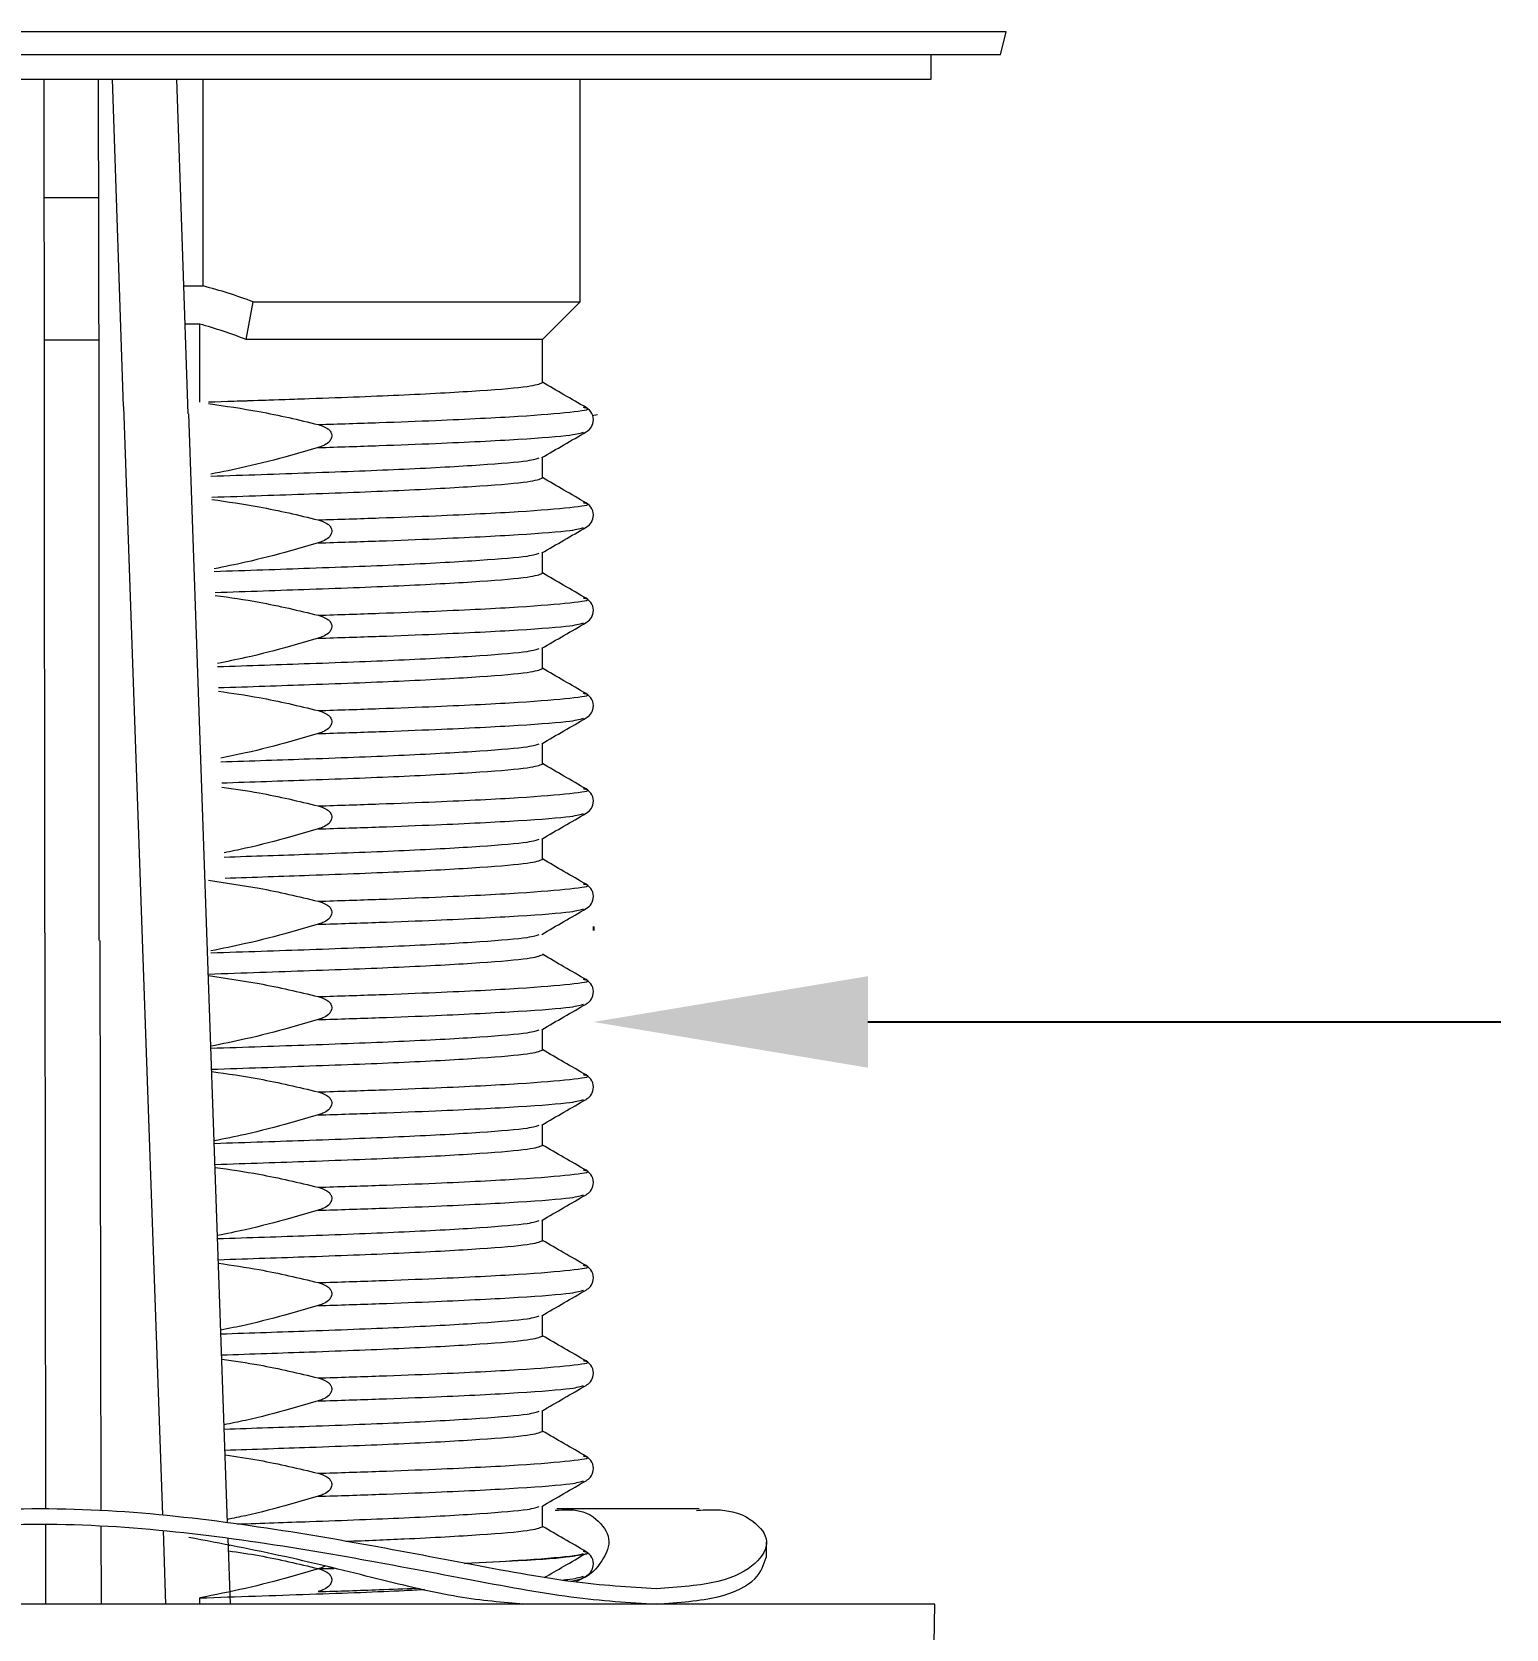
# Model space of a CAD drawing. Header units: inches. Extents: x 4.3 to 18.3, y 1.7 to 16.3.
# Drawn here: x 5.505 to 6.472, y 12.285 to 13.332 of the extents above; entities that cross this region are included whole.
import ezdxf

# ---------------------------------------------------------------- set-up
doc = ezdxf.new("R2010")
doc.units = ezdxf.units.IN
doc.header["$MEASUREMENT"] = 0
doc.header["$PDSIZE"] = -1
doc.layers.add('Dim', color=1, linetype='Continuous')
doc.layers.add('Object', color=4, linetype='Continuous')
doc.styles.get("Standard").update_dxf_attribs({"font": 'romans.shx'})
doc.dimstyles.get("Standard").update_dxf_attribs({"dimtxt": 0.125, "dimasz": 0.18, "dimexe": 0.06, "dimexo": 0.0625, "dimgap": 0.09, "dimtad": 0, "dimtih": 1, "dimtoh": 1, "dimdec": 4, "dimlfac": 2, "dimzin": 4, "dimdsep": 46, "dimlunit": 5, "dimtxsty": 'Standard', "dimcen": 0.09, "dimadec": 0, "dimazin": 1, "dimtfac": 1, "dimtdec": 4, "dimtofl": 0, "dimtmove": 0, "dimatfit": 0, "dimfxl": 0, "dimfrac": 2, "dimtolj": 1, "dimtzin": 0, "dimarcsym": 0})

# ---------------------------------------------------------------- blocks, each defined once
blk = doc.blocks.new('*D17')
at = {"layer": 'Defpoints', "color": 0}
for p in [(5.1945, 12.6831), (5.8734, 12.6831), (5.8734, 12.6831)]:
    blk.add_point(p, dxfattribs=at)
at = {"layer": 'Dim', "color": 0, "lineweight": -2}
for p, q in [((5.1945, 12.7456), (5.1945, 12.7431)), ((5.8734, 12.7456), (5.8734, 12.7431)), ((5.0145, 12.6831), (4.8345, 12.6831)), ((6.0534, 12.6831), (6.4685, 12.6831))]:
    blk.add_line(p, q, dxfattribs=at)
at = {"layer": 'Dim', "color": 0}
for points in [[(5.0145, 12.7131), (5.0145, 12.6531), (5.1945, 12.6831)], [(6.0534, 12.7131), (6.0534, 12.6531), (5.8734, 12.6831)]]:
    blk.add_solid(points, dxfattribs=at)
at = {"layer": 'Dim', "color": 0, "insert": (6.9751, 12.6831), "char_height": 0.125, "attachment_point": 5}
blk.add_mtext('\\A1;1 3/8\\P [35mm]\\PDia.', dxfattribs=at)

msp = doc.modelspace()

# ---------------------------------------------------------------- linework, layer by layer
at = {"layer": 'Object', "color": 4, "linetype": 'Continuous', "lineweight": 15}
for p, q in [((6.14415, 13.332111), (4.923677, 13.332111)), ((6.14041, 13.317111), (6.14415, 13.332111)), ((6.14041, 13.317111), (4.927417, 13.317111)), ((6.094937, 13.301079), (6.094937, 13.317111)), ((4.97289, 13.301079), (5.533913, 13.301079)), ((5.5135, 13.08793), (5.513277, 13.301079)), ((5.533913, 13.301079), (6.094937, 13.301079)), ((5.548621, 13.301079), (5.549011, 13.087209)), ((5.557741, 13.301079), (5.564931, 13.086631)), ((5.607586, 13.081749), (5.600267, 13.301079)), ((5.617389, 13.165576), (5.617389, 13.301079)), ((5.864622, 13.155142), (5.864622, 13.301079)), ((5.54877, 13.223444), (5.513362, 13.223444)), ((5.605023, 13.165576), (5.617389, 13.165576)), ((5.64568, 13.130434), (5.65026, 13.155142)), ((5.65026, 13.155142), (5.864622, 13.155142)), ((5.839913, 13.130434), (5.864622, 13.155142)), ((5.615221, 13.140576), (5.6059, 13.140576)), ((5.615221, 13.089347), (5.615221, 13.140576)), ((5.548949, 13.130143), (5.513465, 13.130143)), ((5.839913, 13.130434), (5.64568, 13.130434)), ((5.839913, 13.102205), (5.839913, 13.130434)), ((5.513567, 12.741616), (5.513511, 13.08793)), ((5.549031, 13.087209), (5.549129, 12.736604)), ((5.565267, 13.086631), (5.577528, 12.737313)), ((5.619889, 12.742008), (5.607965, 13.081749)), ((5.875996, 13.081127), (5.872611, 13.080545)), ((5.839913, 13.039705), (5.839913, 13.053282)), ((5.839913, 12.977205), (5.839913, 12.990782)), ((5.839913, 12.914705), (5.839913, 12.928282)), ((5.839913, 12.852204), (5.839913, 12.865782)), ((5.839913, 12.789705), (5.839913, 12.803282)), ((5.633478, 12.354847), (5.619889, 12.742008)), ((5.514308, 12.363873), (5.513892, 12.741616)), ((5.549705, 12.736604), (5.550422, 12.362838)), ((5.577528, 12.737313), (5.590778, 12.359799)), ((5.839913, 12.664704), (5.839913, 12.678282)), ((5.839913, 12.602205), (5.839913, 12.615782)), ((5.839913, 12.539705), (5.839913, 12.553282)), ((5.839913, 12.477204), (5.839913, 12.490782)), ((5.839913, 12.414705), (5.839913, 12.428282)), ((5.839913, 12.352205), (5.839913, 12.365782)), ((5.942667, 12.363929), (5.849437, 12.363928)), ((5.514376, 12.301461), (5.514319, 12.353873)), ((5.550441, 12.352837), (5.55054, 12.301461)), ((5.59113, 12.349765), (5.592825, 12.301461)), ((5.635351, 12.301461), (5.63383, 12.3448)), ((5.986857, 12.332075), (5.986857, 12.342075)), ((5.692855, 12.324488), (5.7033, 12.32483)), ((5.615221, 12.301461), (5.615221, 12.305518)), ((6.097286, 12.301461), (4.970541, 12.301461)), ((5.822692, 12.301461), (5.827077, 12.30185)), ((6.096593, 12.261741), (6.097286, 12.301461))]:
    msp.add_line(p, q, dxfattribs=at)
for radius, start, end in [(0.330709, 69.401937, 75.379529), (0.306, 68.577016, 74.5907)]:
    msp.add_arc((5.533913, 12.845576), radius, start, end, dxfattribs=at)
for points, knots in [([(5.620853, 13.089539), (5.643545, 13.090296), (5.690865, 13.091874), (5.75248, 13.094239), (5.801838, 13.096997), (5.833947, 13.099754), (5.837948, 13.101397), (5.839913, 13.102205)], [0, 0, 0, 0, 0.18402222, 0.38375602, 0.59153559, 0.79931541, 1, 1, 1, 1]), ([(5.632693, 13.089942), (5.651293, 13.090564), (5.694464, 13.092006), (5.752424, 13.094239), (5.801853, 13.096997), (5.833944, 13.099754), (5.837947, 13.101397), (5.839913, 13.102205)], [0, 0, 0, 0, 0.15633376, 0.3628451, 0.57767523, 0.79250558, 1, 1, 1, 1]), ([(5.868626, 13.085844), (5.86377, 13.08865), (5.854199, 13.094183), (5.844629, 13.099715), (5.839913, 13.102441)], [0, 0, 0, 0, 0.50733284, 1, 1, 1, 1]), ([(5.868626, 13.085844), (5.86377, 13.08865), (5.854199, 13.094182), (5.844629, 13.099715), (5.839913, 13.102441)], [0, 0, 0, 0, 0.50732841, 1, 1, 1, 1]), ([(5.620891, 13.08846), (5.632015, 13.086872), (5.649673, 13.084351), (5.673603, 13.079363), (5.686436, 13.076271), (5.692855, 13.074723)], [0, 0, 0, 0, 0.459744914, 0.729758696, 1, 1, 1, 1]), ([(5.692855, 13.074723), (5.706446, 13.075153), (5.734016, 13.076026), (5.78072, 13.077845), (5.827958, 13.080193), (5.860161, 13.082964), (5.872704, 13.084738), (5.867728, 13.085715), (5.866944, 13.085869)], [0, 0, 0, 0, 0.12581533, 0.25523165, 0.49192567, 0.72861966, 0.95723405, 1, 1, 1, 1]), ([(5.692855, 13.074723), (5.706446, 13.075153), (5.734016, 13.076026), (5.78072, 13.077845), (5.827958, 13.080193), (5.860161, 13.082964), (5.872704, 13.084737), (5.867728, 13.085715), (5.866944, 13.085869)], [0, 0, 0, 0, 0.12581533, 0.25523165, 0.49192564, 0.72861966, 0.95723402, 1, 1, 1, 1]), ([(5.868625, 13.069879), (5.869612, 13.07058), (5.871728, 13.072082), (5.873811, 13.07661), (5.872887, 13.082446), (5.870068, 13.084694), (5.868627, 13.085843)], [0, 0, 0, 0, 0.2111631, 0.45282321, 0.72025236, 1, 1, 1, 1]), ([(5.868625, 13.069879), (5.869612, 13.070579), (5.871728, 13.072081), (5.873811, 13.076609), (5.872887, 13.082446), (5.870068, 13.084694), (5.868627, 13.085843)], [0, 0, 0, 0, 0.21116033, 0.45281999, 0.72025287, 1, 1, 1, 1]), ([(5.692855, 13.074723), (5.694683, 13.074162), (5.69727, 13.073367), (5.70009, 13.071288), (5.701405, 13.069604), (5.701917, 13.067833), (5.701793, 13.066299), (5.701066, 13.064608), (5.699221, 13.062533), (5.6963, 13.060791), (5.693903, 13.059984), (5.692855, 13.059632)], [0, 0, 0, 0, 0.227318462, 0.321805776, 0.417156742, 0.478036568, 0.539082585, 0.598128813, 0.696316555, 0.867201485, 1, 1, 1, 1]), ([(5.692855, 13.059632), (5.70644, 13.060062), (5.733997, 13.060934), (5.780827, 13.062753), (5.827169, 13.065101), (5.860797, 13.067701), (5.86505, 13.069193), (5.866918, 13.069848)], [0, 0, 0, 0, 0.13766604, 0.27927224, 0.53826074, 0.79724925, 1, 1, 1, 1]), ([(5.839486, 13.053035), (5.844341, 13.055841), (5.85405, 13.061455), (5.86376, 13.067067), (5.868616, 13.069874)], [0, 0, 0, 0, 0.49998092, 1, 1, 1, 1]), ([(5.692855, 13.059632), (5.686844, 13.057885), (5.671051, 13.053295), (5.647641, 13.04724), (5.630084, 13.04371), (5.622515, 13.042188)], [0, 0, 0, 0, 0.2590484, 0.68055076, 1, 1, 1, 1]), ([(5.62256, 13.040911), (5.644659, 13.041648), (5.691375, 13.043206), (5.75251, 13.045554), (5.801696, 13.048309), (5.832305, 13.050891), (5.83618, 13.052373), (5.837865, 13.053017)], [0, 0, 0, 0, 0.18784857, 0.39711566, 0.6148125, 0.83250962, 1, 1, 1, 1]), ([(5.623044, 13.027114), (5.644978, 13.027845), (5.691531, 13.029398), (5.752471, 13.031739), (5.80184, 13.034497), (5.833947, 13.037254), (5.837948, 13.038897), (5.839913, 13.039705)], [0, 0, 0, 0, 0.1790361, 0.37999042, 0.58903963, 0.7980891, 1, 1, 1, 1]), ([(5.868626, 13.023343), (5.86377, 13.02615), (5.854199, 13.031682), (5.844629, 13.037216), (5.839913, 13.039942)], [0, 0, 0, 0, 0.50733059, 1, 1, 1, 1]), ([(5.623097, 13.025615), (5.633484, 13.024129), (5.650403, 13.021708), (5.673603, 13.016862), (5.686436, 13.01377), (5.692855, 13.012223)], [0, 0, 0, 0, 0.44277274, 0.72126945, 1, 1, 1, 1]), ([(5.692855, 13.012223), (5.706446, 13.012653), (5.734016, 13.013526), (5.78072, 13.015345), (5.827958, 13.017693), (5.860161, 13.020465), (5.872704, 13.022237), (5.867728, 13.023215), (5.866944, 13.023369)], [0, 0, 0, 0, 0.12581533, 0.25523164, 0.49192566, 0.72861966, 0.95723403, 1, 1, 1, 1]), ([(5.868625, 13.007379), (5.869612, 13.008079), (5.871728, 13.009582), (5.873811, 13.01411), (5.872887, 13.019946), (5.870068, 13.022194), (5.868627, 13.023343)], [0, 0, 0, 0, 0.2111631, 0.45282321, 0.72025236, 1, 1, 1, 1]), ([(5.692855, 13.012223), (5.694683, 13.011662), (5.69727, 13.010866), (5.70009, 13.008788), (5.701405, 13.007104), (5.701917, 13.005333), (5.701793, 13.003799), (5.701066, 13.002108), (5.699221, 13.000033), (5.6963, 12.99829), (5.693903, 12.997484), (5.692855, 12.997131)], [0, 0, 0, 0, 0.2273197, 0.32180753, 0.41715901, 0.47803917, 0.5390738, 0.59812035, 0.69630863, 0.86720076, 1, 1, 1, 1]), ([(5.692855, 12.997131), (5.70644, 12.997561), (5.733997, 12.998434), (5.780827, 13.000253), (5.827169, 13.002601), (5.860797, 13.005201), (5.86505, 13.006693), (5.866918, 13.007348)], [0, 0, 0, 0, 0.13766603, 0.27927223, 0.53826075, 0.79724923, 1, 1, 1, 1]), ([(5.839486, 12.990535), (5.844341, 12.993341), (5.85405, 12.998955), (5.86376, 13.004567), (5.868616, 13.007374)], [0, 0, 0, 0, 0.49997656, 1, 1, 1, 1]), ([(5.692855, 12.997131), (5.686844, 12.995385), (5.671051, 12.990798), (5.648363, 12.984913), (5.631534, 12.981522), (5.624693, 12.980144)], [0, 0, 0, 0, 0.26724845, 0.70209615, 1, 1, 1, 1]), ([(5.624751, 12.978486), (5.646092, 12.979198), (5.692041, 12.980731), (5.7525, 12.983054), (5.801698, 12.98581), (5.832304, 12.988391), (5.83618, 12.989872), (5.837865, 12.990517)], [0, 0, 0, 0, 0.18264742, 0.3932547, 0.61234573, 0.83143699, 1, 1, 1, 1]), ([(5.625235, 12.964688), (5.646411, 12.965395), (5.692196, 12.966923), (5.752461, 12.969239), (5.801843, 12.971997), (5.833946, 12.974754), (5.837948, 12.976397), (5.839913, 12.977205)], [0, 0, 0, 0, 0.17398859, 0.37617841, 0.58651294, 0.79684768, 1, 1, 1, 1]), ([(5.868626, 12.960844), (5.86377, 12.96365), (5.854199, 12.969182), (5.844629, 12.974715), (5.839913, 12.977441)], [0, 0, 0, 0, 0.50732841, 1, 1, 1, 1]), ([(5.625303, 12.96277), (5.634952, 12.961386), (5.651134, 12.959065), (5.673602, 12.95436), (5.686436, 12.951269), (5.692855, 12.949723)], [0, 0, 0, 0, 0.42470138, 0.71222955, 1, 1, 1, 1]), ([(5.692855, 12.949723), (5.706446, 12.950153), (5.734016, 12.951025), (5.78072, 12.952845), (5.827958, 12.955193), (5.860161, 12.957965), (5.872704, 12.959737), (5.867728, 12.960715), (5.866944, 12.960869)], [0, 0, 0, 0, 0.12581531, 0.25523165, 0.49192564, 0.72861966, 0.95723402, 1, 1, 1, 1]), ([(5.868625, 12.944879), (5.869612, 12.94558), (5.871728, 12.947081), (5.873811, 12.951609), (5.872887, 12.957446), (5.870068, 12.959694), (5.868627, 12.960843)], [0, 0, 0, 0, 0.21116033, 0.45281999, 0.72025287, 1, 1, 1, 1]), ([(5.692855, 12.949723), (5.694683, 12.949162), (5.69727, 12.948367), (5.700089, 12.946287), (5.701405, 12.944604), (5.701917, 12.942833), (5.701793, 12.941299), (5.701066, 12.939608), (5.699221, 12.937533), (5.6963, 12.93579), (5.693903, 12.934984), (5.692855, 12.934631)], [0, 0, 0, 0, 0.227318, 0.32181221, 0.41716298, 0.47803136, 0.53907726, 0.59812336, 0.69631091, 0.86720176, 1, 1, 1, 1]), ([(5.692855, 12.934631), (5.70644, 12.935061), (5.733997, 12.935934), (5.780827, 12.937753), (5.827169, 12.940101), (5.860797, 12.942701), (5.86505, 12.944193), (5.866918, 12.944848)], [0, 0, 0, 0, 0.13766603, 0.27927226, 0.53826075, 0.79724926, 1, 1, 1, 1]), ([(5.839486, 12.928035), (5.844341, 12.930841), (5.85405, 12.936455), (5.86376, 12.942067), (5.868616, 12.944874)], [0, 0, 0, 0, 0.49998092, 1, 1, 1, 1]), ([(5.692855, 12.934631), (5.686844, 12.932886), (5.67105, 12.9283), (5.649084, 12.922586), (5.632984, 12.919334), (5.62687, 12.918099)], [0, 0, 0, 0, 0.27598588, 0.725049449, 1, 1, 1, 1]), ([(5.626942, 12.91606), (5.647526, 12.916747), (5.692708, 12.918256), (5.75249, 12.920553), (5.801701, 12.92331), (5.832304, 12.92589), (5.83618, 12.927372), (5.837865, 12.928017)], [0, 0, 0, 0, 0.17737919, 0.38934391, 0.6098471, 0.83035051, 1, 1, 1, 1]), ([(5.627426, 12.902263), (5.647845, 12.902944), (5.692862, 12.904447), (5.752451, 12.906739), (5.801846, 12.909497), (5.833946, 12.912254), (5.837947, 12.913897), (5.839913, 12.914705)], [0, 0, 0, 0, 0.168878551, 0.372319195, 0.583954936, 0.795590919, 1, 1, 1, 1]), ([(5.868626, 12.898344), (5.86377, 12.90115), (5.854199, 12.906683), (5.844629, 12.912215), (5.839913, 12.914941)], [0, 0, 0, 0, 0.50733284, 1, 1, 1, 1]), ([(5.627508, 12.899925), (5.63642, 12.898643), (5.651864, 12.896422), (5.673602, 12.891858), (5.686436, 12.888769), (5.692855, 12.887223)], [0, 0, 0, 0, 0.40541754, 0.70258357, 1, 1, 1, 1]), ([(5.692855, 12.887223), (5.706446, 12.887653), (5.734016, 12.888526), (5.78072, 12.890345), (5.827958, 12.892693), (5.860161, 12.895464), (5.872704, 12.897238), (5.867728, 12.898215), (5.866944, 12.898369)], [0, 0, 0, 0, 0.12581533, 0.25523165, 0.49192567, 0.72861966, 0.95723405, 1, 1, 1, 1]), ([(5.868625, 12.882379), (5.869612, 12.88308), (5.871728, 12.884582), (5.873811, 12.88911), (5.872887, 12.894946), (5.870068, 12.897194), (5.868627, 12.898343)], [0, 0, 0, 0, 0.2111631, 0.45282321, 0.72025236, 1, 1, 1, 1]), ([(5.692855, 12.887223), (5.694683, 12.886662), (5.69727, 12.885867), (5.70009, 12.883788), (5.701405, 12.882104), (5.701917, 12.880333), (5.701793, 12.878799), (5.701066, 12.877108), (5.699221, 12.875033), (5.6963, 12.873291), (5.693903, 12.872484), (5.692855, 12.872132)], [0, 0, 0, 0, 0.22731866, 0.32180605, 0.4171571, 0.47803698, 0.53907133, 0.59812847, 0.69631629, 0.86720137, 1, 1, 1, 1]), ([(5.692855, 12.872132), (5.70644, 12.872562), (5.733997, 12.873434), (5.780827, 12.875253), (5.827169, 12.877601), (5.860797, 12.880201), (5.86505, 12.881693), (5.866918, 12.882348)], [0, 0, 0, 0, 0.13766604, 0.27927224, 0.53826076, 0.79724925, 1, 1, 1, 1]), ([(5.839486, 12.865535), (5.844341, 12.868341), (5.85405, 12.873955), (5.86376, 12.879567), (5.868616, 12.882374)], [0, 0, 0, 0, 0.49998092, 1, 1, 1, 1]), ([(5.692855, 12.872132), (5.686844, 12.870387), (5.67105, 12.865803), (5.649805, 12.860259), (5.634434, 12.857146), (5.629048, 12.856055)], [0, 0, 0, 0, 0.28531358, 0.74955558, 1, 1, 1, 1]), ([(5.629133, 12.853635), (5.64896, 12.854297), (5.693374, 12.85578), (5.752479, 12.858054), (5.801704, 12.860809), (5.832303, 12.863391), (5.83618, 12.864873), (5.837865, 12.865517)], [0, 0, 0, 0, 0.17204256, 0.38538239, 0.60731602, 0.82924994, 1, 1, 1, 1]), ([(5.629617, 12.839837), (5.649279, 12.840494), (5.693528, 12.841971), (5.75244, 12.844239), (5.801849, 12.846997), (5.833945, 12.849754), (5.837947, 12.851397), (5.839913, 12.852204)], [0, 0, 0, 0, 0.16370512, 0.36841213, 0.5813652, 0.79431855, 1, 1, 1, 1]), ([(5.868626, 12.835843), (5.86377, 12.83865), (5.854199, 12.844182), (5.844629, 12.849716), (5.839913, 12.852441)], [0, 0, 0, 0, 0.50733059, 1, 1, 1, 1]), ([(5.629714, 12.83708), (5.637888, 12.835901), (5.652595, 12.833779), (5.673601, 12.829355), (5.686436, 12.826268), (5.692855, 12.824723)], [0, 0, 0, 0, 0.38479598, 0.69226891, 1, 1, 1, 1]), ([(5.692855, 12.824723), (5.706446, 12.825153), (5.734016, 12.826026), (5.78072, 12.827845), (5.827958, 12.830193), (5.860161, 12.832965), (5.872704, 12.834737), (5.867728, 12.835715), (5.866944, 12.835869)], [0, 0, 0, 0, 0.12581533, 0.25523164, 0.49192566, 0.72861966, 0.95723403, 1, 1, 1, 1]), ([(5.868625, 12.819879), (5.869612, 12.820579), (5.871728, 12.822082), (5.873811, 12.82661), (5.872887, 12.832446), (5.870068, 12.834694), (5.868627, 12.835843)], [0, 0, 0, 0, 0.2111631, 0.45282321, 0.72025236, 1, 1, 1, 1]), ([(5.692855, 12.824723), (5.694683, 12.824162), (5.69727, 12.823367), (5.700089, 12.821287), (5.701405, 12.819604), (5.701917, 12.817833), (5.701793, 12.816299), (5.701066, 12.814608), (5.699221, 12.812533), (5.6963, 12.81079), (5.693903, 12.809984), (5.692855, 12.809631)], [0, 0, 0, 0, 0.22731475, 0.32180941, 0.41716063, 0.47804062, 0.53907508, 0.59812147, 0.69630947, 0.86720113, 1, 1, 1, 1]), ([(5.692855, 12.809631), (5.70644, 12.810061), (5.733997, 12.810934), (5.780827, 12.812753), (5.827169, 12.815101), (5.860797, 12.817701), (5.86505, 12.819193), (5.866918, 12.819848)], [0, 0, 0, 0, 0.13766603, 0.27927223, 0.53826075, 0.79724923, 1, 1, 1, 1]), ([(5.839486, 12.803035), (5.844341, 12.805841), (5.85405, 12.811455), (5.86376, 12.817067), (5.868616, 12.819874)], [0, 0, 0, 0, 0.49997656, 1, 1, 1, 1]), ([(5.692855, 12.809631), (5.686843, 12.807887), (5.671049, 12.803305), (5.650527, 12.797931), (5.635884, 12.794957), (5.631226, 12.794011)], [0, 0, 0, 0, 0.29529451, 0.77577678, 1, 1, 1, 1]), ([(5.631324, 12.791209), (5.650395, 12.791846), (5.694041, 12.793304), (5.752468, 12.795553), (5.801707, 12.79831), (5.832303, 12.800891), (5.83618, 12.802372), (5.837865, 12.803017)], [0, 0, 0, 0, 0.16663635, 0.38136919, 0.60475199, 0.82813502, 1, 1, 1, 1]), ([(5.631808, 12.777412), (5.650714, 12.778044), (5.694195, 12.779496), (5.752429, 12.781739), (5.801852, 12.784497), (5.833944, 12.787254), (5.837947, 12.788897), (5.839913, 12.789705)], [0, 0, 0, 0, 0.158466668, 0.364455917, 0.578742927, 0.793030157, 1, 1, 1, 1]), ([(5.868626, 12.773344), (5.86377, 12.77615), (5.854199, 12.781682), (5.844629, 12.787215), (5.839913, 12.789941)], [0, 0, 0, 0, 0.50732841, 1, 1, 1, 1]), ([(5.62089, 12.775961), (5.632014, 12.774373), (5.649672, 12.771851), (5.673602, 12.766864), (5.686435, 12.763771), (5.692854, 12.762224)], [0, 0, 0, 0, 0.459744914, 0.729758696, 1, 1, 1, 1]), ([(5.692854, 12.762224), (5.706445, 12.762654), (5.734015, 12.763526), (5.780719, 12.765346), (5.827957, 12.767694), (5.860161, 12.770465), (5.872703, 12.772239), (5.867727, 12.773215), (5.866943, 12.773369)], [0, 0, 0, 0, 0.12581533, 0.25523165, 0.49192567, 0.72861966, 0.95723405, 1, 1, 1, 1]), ([(5.868624, 12.75738), (5.869611, 12.75808), (5.871727, 12.759582), (5.87381, 12.76411), (5.872886, 12.769947), (5.870067, 12.772194), (5.868626, 12.773344)], [0, 0, 0, 0, 0.2111631, 0.45282321, 0.72025236, 1, 1, 1, 1]), ([(5.692854, 12.762224), (5.694682, 12.761662), (5.697269, 12.760867), (5.700089, 12.758788), (5.701404, 12.757105), (5.701916, 12.755333), (5.701792, 12.7538), (5.701065, 12.752108), (5.69922, 12.750034), (5.696299, 12.748291), (5.693902, 12.747485), (5.692854, 12.747132)], [0, 0, 0, 0, 0.227318462, 0.321805776, 0.417156742, 0.478036568, 0.539082585, 0.598128813, 0.696316555, 0.867201485, 1, 1, 1, 1]), ([(5.692854, 12.747132), (5.706439, 12.747562), (5.733996, 12.748434), (5.780826, 12.750254), (5.827168, 12.752602), (5.860796, 12.755202), (5.865049, 12.756694), (5.866917, 12.757349)], [0, 0, 0, 0, 0.13766604, 0.27927224, 0.53826074, 0.79724925, 1, 1, 1, 1]), ([(5.839485, 12.740535), (5.84434, 12.743342), (5.854049, 12.748955), (5.863759, 12.754568), (5.868615, 12.757374)], [0, 0, 0, 0, 0.49998092, 1, 1, 1, 1]), ([(5.692854, 12.747132), (5.686843, 12.745385), (5.67105, 12.740796), (5.64764, 12.734741), (5.630084, 12.731211), (5.622514, 12.729688)], [0, 0, 0, 0, 0.2590484, 0.68055076, 1, 1, 1, 1]), ([(5.622559, 12.728412), (5.644658, 12.729149), (5.691374, 12.730707), (5.752509, 12.733054), (5.801695, 12.73581), (5.832304, 12.738391), (5.836179, 12.739873), (5.837864, 12.740518)], [0, 0, 0, 0, 0.18784857, 0.39711566, 0.6148125, 0.83250962, 1, 1, 1, 1]), ([(5.620853, 12.714539), (5.643545, 12.715296), (5.690865, 12.716874), (5.75248, 12.719239), (5.801838, 12.721997), (5.833947, 12.724754), (5.837948, 12.726397), (5.839913, 12.727205)], [0, 0, 0, 0, 0.18402222, 0.38375602, 0.59153559, 0.79931541, 1, 1, 1, 1]), ([(5.868626, 12.710844), (5.86377, 12.71365), (5.854199, 12.719183), (5.844629, 12.724715), (5.839913, 12.727441)], [0, 0, 0, 0, 0.50733284, 1, 1, 1, 1]), ([(5.620891, 12.71346), (5.632015, 12.711872), (5.649673, 12.709351), (5.673603, 12.704363), (5.686436, 12.70127), (5.692855, 12.699723)], [0, 0, 0, 0, 0.459744914, 0.729758696, 1, 1, 1, 1]), ([(5.692855, 12.699723), (5.706446, 12.700153), (5.734016, 12.701026), (5.78072, 12.702845), (5.827958, 12.705193), (5.860161, 12.707964), (5.872704, 12.709738), (5.867728, 12.710715), (5.866944, 12.710869)], [0, 0, 0, 0, 0.12581533, 0.25523165, 0.49192567, 0.72861966, 0.95723405, 1, 1, 1, 1]), ([(5.868625, 12.694879), (5.869612, 12.69558), (5.871728, 12.697082), (5.873811, 12.70161), (5.872887, 12.707446), (5.870068, 12.709694), (5.868627, 12.710843)], [0, 0, 0, 0, 0.2111631, 0.45282321, 0.72025236, 1, 1, 1, 1]), ([(5.692855, 12.699723), (5.694683, 12.699162), (5.69727, 12.698367), (5.70009, 12.696288), (5.701405, 12.694604), (5.701917, 12.692833), (5.701793, 12.691299), (5.701066, 12.689608), (5.699221, 12.687533), (5.6963, 12.685791), (5.693903, 12.684984), (5.692855, 12.684632)], [0, 0, 0, 0, 0.227318462, 0.321805776, 0.417156742, 0.478036568, 0.539082585, 0.598128813, 0.696316555, 0.867201485, 1, 1, 1, 1]), ([(5.692855, 12.684632), (5.70644, 12.685062), (5.733997, 12.685934), (5.780827, 12.687753), (5.827169, 12.690101), (5.860797, 12.692701), (5.86505, 12.694193), (5.866918, 12.694848)], [0, 0, 0, 0, 0.13766604, 0.27927224, 0.53826074, 0.79724925, 1, 1, 1, 1]), ([(5.839486, 12.678035), (5.844341, 12.680841), (5.85405, 12.686455), (5.86376, 12.692067), (5.868616, 12.694874)], [0, 0, 0, 0, 0.49998092, 1, 1, 1, 1]), ([(5.692855, 12.684632), (5.686844, 12.682885), (5.671051, 12.678295), (5.647641, 12.67224), (5.630084, 12.66871), (5.622515, 12.667188)], [0, 0, 0, 0, 0.2590484, 0.68055076, 1, 1, 1, 1]), ([(5.62256, 12.665911), (5.644659, 12.666648), (5.691375, 12.668206), (5.75251, 12.670554), (5.801696, 12.673309), (5.832305, 12.675891), (5.83618, 12.677373), (5.837865, 12.678017)], [0, 0, 0, 0, 0.18784857, 0.39711566, 0.6148125, 0.83250962, 1, 1, 1, 1]), ([(5.623044, 12.652114), (5.644978, 12.652845), (5.691531, 12.654398), (5.752471, 12.656739), (5.80184, 12.659497), (5.833947, 12.662254), (5.837948, 12.663897), (5.839913, 12.664704)], [0, 0, 0, 0, 0.1790361, 0.37999042, 0.58903963, 0.7980891, 1, 1, 1, 1]), ([(5.868626, 12.648343), (5.86377, 12.65115), (5.854199, 12.656682), (5.844629, 12.662215), (5.839913, 12.664941)], [0, 0, 0, 0, 0.50733059, 1, 1, 1, 1]), ([(5.623097, 12.650615), (5.633484, 12.649129), (5.650403, 12.646708), (5.673603, 12.641861), (5.686436, 12.63877), (5.692855, 12.637223)], [0, 0, 0, 0, 0.44277274, 0.72126945, 1, 1, 1, 1]), ([(5.692855, 12.637223), (5.706446, 12.637653), (5.734016, 12.638526), (5.78072, 12.640345), (5.827958, 12.642693), (5.860161, 12.645465), (5.872704, 12.647237), (5.867728, 12.648215), (5.866944, 12.648369)], [0, 0, 0, 0, 0.12581533, 0.25523164, 0.49192566, 0.72861966, 0.95723403, 1, 1, 1, 1]), ([(5.868625, 12.632379), (5.869612, 12.633079), (5.871728, 12.634582), (5.873811, 12.63911), (5.872887, 12.644946), (5.870068, 12.647194), (5.868627, 12.648343)], [0, 0, 0, 0, 0.2111631, 0.45282321, 0.72025236, 1, 1, 1, 1]), ([(5.692855, 12.637223), (5.694683, 12.636662), (5.69727, 12.635866), (5.70009, 12.633787), (5.701405, 12.632104), (5.701917, 12.630333), (5.701793, 12.628799), (5.701066, 12.627108), (5.699221, 12.625033), (5.6963, 12.62329), (5.693903, 12.622484), (5.692855, 12.622131)], [0, 0, 0, 0, 0.2273197, 0.32180753, 0.41715901, 0.47803917, 0.5390738, 0.59812035, 0.69630863, 0.86720076, 1, 1, 1, 1]), ([(5.692855, 12.622131), (5.70644, 12.622561), (5.733997, 12.623434), (5.780827, 12.625253), (5.827169, 12.627601), (5.860797, 12.630201), (5.86505, 12.631693), (5.866918, 12.632348)], [0, 0, 0, 0, 0.13766603, 0.27927223, 0.53826075, 0.79724923, 1, 1, 1, 1]), ([(5.839486, 12.615535), (5.844341, 12.618341), (5.85405, 12.623955), (5.86376, 12.629567), (5.868616, 12.632374)], [0, 0, 0, 0, 0.49997656, 1, 1, 1, 1]), ([(5.692855, 12.622131), (5.686844, 12.620385), (5.671051, 12.615798), (5.648363, 12.609913), (5.631534, 12.606522), (5.624693, 12.605144)], [0, 0, 0, 0, 0.26724845, 0.70209615, 1, 1, 1, 1]), ([(5.624751, 12.603486), (5.646092, 12.604198), (5.692041, 12.605731), (5.7525, 12.608054), (5.801698, 12.61081), (5.832304, 12.613391), (5.83618, 12.614872), (5.837865, 12.615517)], [0, 0, 0, 0, 0.18264742, 0.3932547, 0.61234573, 0.83143699, 1, 1, 1, 1]), ([(5.625235, 12.589688), (5.646411, 12.590395), (5.692196, 12.591923), (5.752461, 12.594239), (5.801843, 12.596997), (5.833946, 12.599754), (5.837948, 12.601397), (5.839913, 12.602205)], [0, 0, 0, 0, 0.17398859, 0.37617841, 0.58651294, 0.79684768, 1, 1, 1, 1]), ([(5.868626, 12.585844), (5.86377, 12.58865), (5.854199, 12.594182), (5.844629, 12.599715), (5.839913, 12.602441)], [0, 0, 0, 0, 0.50732841, 1, 1, 1, 1]), ([(5.625303, 12.58777), (5.634952, 12.586386), (5.651134, 12.584065), (5.673602, 12.57936), (5.686436, 12.576269), (5.692855, 12.574723)], [0, 0, 0, 0, 0.42470138, 0.71222955, 1, 1, 1, 1]), ([(5.692855, 12.574723), (5.706446, 12.575153), (5.734016, 12.576025), (5.78072, 12.577845), (5.827958, 12.580193), (5.860161, 12.582965), (5.872704, 12.584737), (5.867728, 12.585715), (5.866944, 12.585869)], [0, 0, 0, 0, 0.12581531, 0.25523165, 0.49192564, 0.72861966, 0.95723402, 1, 1, 1, 1]), ([(5.868625, 12.569879), (5.869612, 12.570579), (5.871728, 12.572081), (5.873811, 12.576609), (5.872887, 12.582446), (5.870068, 12.584694), (5.868627, 12.585843)], [0, 0, 0, 0, 0.21116033, 0.45281999, 0.72025287, 1, 1, 1, 1]), ([(5.692855, 12.574723), (5.694683, 12.574162), (5.69727, 12.573367), (5.700089, 12.571287), (5.701405, 12.569604), (5.701917, 12.567833), (5.701793, 12.566299), (5.701066, 12.564608), (5.699221, 12.562533), (5.6963, 12.56079), (5.693903, 12.559984), (5.692855, 12.559631)], [0, 0, 0, 0, 0.227318, 0.32181221, 0.41716298, 0.47803136, 0.53907726, 0.59812336, 0.69631091, 0.86720176, 1, 1, 1, 1]), ([(5.692855, 12.559631), (5.70644, 12.560061), (5.733997, 12.560934), (5.780827, 12.562753), (5.827169, 12.565101), (5.860797, 12.567701), (5.86505, 12.569193), (5.866918, 12.569848)], [0, 0, 0, 0, 0.13766603, 0.27927226, 0.53826075, 0.79724926, 1, 1, 1, 1]), ([(5.839486, 12.553035), (5.844341, 12.555841), (5.85405, 12.561455), (5.86376, 12.567067), (5.868616, 12.569874)], [0, 0, 0, 0, 0.49998092, 1, 1, 1, 1]), ([(5.692855, 12.559631), (5.686844, 12.557886), (5.67105, 12.5533), (5.649084, 12.547586), (5.632984, 12.544334), (5.62687, 12.543099)], [0, 0, 0, 0, 0.27598588, 0.725049449, 1, 1, 1, 1]), ([(5.626942, 12.54106), (5.647526, 12.541747), (5.692708, 12.543256), (5.75249, 12.545553), (5.801701, 12.54831), (5.832304, 12.55089), (5.83618, 12.552372), (5.837865, 12.553017)], [0, 0, 0, 0, 0.17737919, 0.38934391, 0.6098471, 0.83035051, 1, 1, 1, 1]), ([(5.627426, 12.527263), (5.647845, 12.527944), (5.692862, 12.529447), (5.752451, 12.531739), (5.801846, 12.534497), (5.833946, 12.537254), (5.837947, 12.538897), (5.839913, 12.539705)], [0, 0, 0, 0, 0.168878551, 0.372319195, 0.583954936, 0.795590919, 1, 1, 1, 1]), ([(5.868626, 12.523343), (5.86377, 12.52615), (5.854199, 12.531683), (5.844629, 12.537215), (5.839913, 12.539941)], [0, 0, 0, 0, 0.50733284, 1, 1, 1, 1]), ([(5.627508, 12.524925), (5.63642, 12.523643), (5.651864, 12.521422), (5.673602, 12.516858), (5.686436, 12.513769), (5.692855, 12.512223)], [0, 0, 0, 0, 0.40541754, 0.70258357, 1, 1, 1, 1]), ([(5.692855, 12.512223), (5.706446, 12.512653), (5.734016, 12.513526), (5.78072, 12.515345), (5.827958, 12.517693), (5.860161, 12.520464), (5.872704, 12.522238), (5.867728, 12.523215), (5.866944, 12.523369)], [0, 0, 0, 0, 0.12581533, 0.25523165, 0.49192567, 0.72861966, 0.95723405, 1, 1, 1, 1]), ([(5.868625, 12.507379), (5.869612, 12.508079), (5.871728, 12.509582), (5.873811, 12.51411), (5.872887, 12.519946), (5.870068, 12.522194), (5.868627, 12.523343)], [0, 0, 0, 0, 0.2111631, 0.45282321, 0.72025236, 1, 1, 1, 1]), ([(5.692855, 12.512223), (5.694683, 12.511662), (5.69727, 12.510867), (5.70009, 12.508788), (5.701405, 12.507104), (5.701917, 12.505333), (5.701793, 12.503799), (5.701066, 12.502108), (5.699221, 12.500033), (5.6963, 12.498291), (5.693903, 12.497484), (5.692855, 12.497132)], [0, 0, 0, 0, 0.22731866, 0.32180605, 0.4171571, 0.47803698, 0.53907133, 0.59812847, 0.69631629, 0.86720137, 1, 1, 1, 1]), ([(5.692855, 12.497132), (5.70644, 12.497562), (5.733997, 12.498434), (5.780827, 12.500253), (5.827169, 12.502601), (5.860797, 12.505201), (5.86505, 12.506693), (5.866918, 12.507348)], [0, 0, 0, 0, 0.13766604, 0.27927224, 0.53826076, 0.79724925, 1, 1, 1, 1]), ([(5.839486, 12.490535), (5.844341, 12.493341), (5.85405, 12.498955), (5.86376, 12.504567), (5.868616, 12.507374)], [0, 0, 0, 0, 0.49998092, 1, 1, 1, 1]), ([(5.692855, 12.497132), (5.686844, 12.495387), (5.67105, 12.490803), (5.649805, 12.485259), (5.634434, 12.482146), (5.629048, 12.481055)], [0, 0, 0, 0, 0.28531358, 0.74955558, 1, 1, 1, 1]), ([(5.629133, 12.478635), (5.64896, 12.479297), (5.693374, 12.48078), (5.752479, 12.483054), (5.801704, 12.485809), (5.832303, 12.488391), (5.83618, 12.489873), (5.837865, 12.490517)], [0, 0, 0, 0, 0.17204256, 0.38538239, 0.60731602, 0.82924994, 1, 1, 1, 1]), ([(5.629617, 12.464837), (5.649279, 12.465494), (5.693528, 12.466971), (5.75244, 12.469239), (5.801849, 12.471997), (5.833945, 12.474754), (5.837947, 12.476397), (5.839913, 12.477204)], [0, 0, 0, 0, 0.16370512, 0.36841213, 0.5813652, 0.79431855, 1, 1, 1, 1]), ([(5.868626, 12.460843), (5.86377, 12.46365), (5.854199, 12.469182), (5.844629, 12.474715), (5.839913, 12.477441)], [0, 0, 0, 0, 0.50733059, 1, 1, 1, 1]), ([(5.629714, 12.46208), (5.637888, 12.460901), (5.652595, 12.458779), (5.673601, 12.454355), (5.686436, 12.451268), (5.692855, 12.449723)], [0, 0, 0, 0, 0.38479598, 0.69226891, 1, 1, 1, 1]), ([(5.692855, 12.449723), (5.706446, 12.450153), (5.734016, 12.451026), (5.78072, 12.452845), (5.827958, 12.455193), (5.860161, 12.457965), (5.872704, 12.459737), (5.867728, 12.460715), (5.866944, 12.460869)], [0, 0, 0, 0, 0.12581533, 0.25523164, 0.49192566, 0.72861966, 0.95723403, 1, 1, 1, 1]), ([(5.868625, 12.444879), (5.869612, 12.445579), (5.871728, 12.447082), (5.873811, 12.451609), (5.872887, 12.457446), (5.870068, 12.459694), (5.868627, 12.460843)], [0, 0, 0, 0, 0.2111631, 0.45282321, 0.72025236, 1, 1, 1, 1]), ([(5.692855, 12.449723), (5.694683, 12.449162), (5.69727, 12.448367), (5.700089, 12.446287), (5.701405, 12.444604), (5.701917, 12.442833), (5.701793, 12.441299), (5.701066, 12.439608), (5.699221, 12.437533), (5.6963, 12.43579), (5.693903, 12.434984), (5.692855, 12.434631)], [0, 0, 0, 0, 0.22731475, 0.32180941, 0.41716063, 0.47804062, 0.53907508, 0.59812147, 0.69630947, 0.86720113, 1, 1, 1, 1]), ([(5.692855, 12.434631), (5.70644, 12.435061), (5.733997, 12.435934), (5.780827, 12.437753), (5.827169, 12.440101), (5.860797, 12.442701), (5.86505, 12.444193), (5.866918, 12.444848)], [0, 0, 0, 0, 0.13766603, 0.27927223, 0.53826075, 0.79724923, 1, 1, 1, 1]), ([(5.839486, 12.428035), (5.844341, 12.430841), (5.85405, 12.436455), (5.86376, 12.442067), (5.868616, 12.444874)], [0, 0, 0, 0, 0.49997656, 1, 1, 1, 1]), ([(5.692855, 12.434631), (5.686843, 12.432887), (5.671049, 12.428305), (5.650527, 12.422931), (5.635884, 12.419957), (5.631226, 12.419011)], [0, 0, 0, 0, 0.29529451, 0.77577678, 1, 1, 1, 1]), ([(5.631324, 12.416209), (5.650395, 12.416846), (5.694041, 12.418304), (5.752468, 12.420553), (5.801707, 12.42331), (5.832303, 12.42589), (5.83618, 12.427372), (5.837865, 12.428017)], [0, 0, 0, 0, 0.16663635, 0.38136919, 0.60475199, 0.82813502, 1, 1, 1, 1]), ([(5.631808, 12.402412), (5.650714, 12.403044), (5.694195, 12.404496), (5.752429, 12.406739), (5.801852, 12.409497), (5.833944, 12.412254), (5.837947, 12.413897), (5.839913, 12.414705)], [0, 0, 0, 0, 0.158466668, 0.364455917, 0.578742927, 0.793030157, 1, 1, 1, 1]), ([(5.868626, 12.398344), (5.86377, 12.40115), (5.854199, 12.406682), (5.844629, 12.412215), (5.839913, 12.414941)], [0, 0, 0, 0, 0.50732841, 1, 1, 1, 1]), ([(5.63192, 12.399235), (5.639357, 12.398159), (5.653325, 12.396137), (5.673601, 12.391853), (5.686435, 12.388767), (5.692855, 12.387223)], [0, 0, 0, 0, 0.3626931, 0.68121235, 1, 1, 1, 1]), ([(5.692855, 12.387223), (5.706446, 12.387653), (5.734016, 12.388526), (5.78072, 12.390345), (5.827958, 12.392693), (5.860161, 12.395465), (5.872704, 12.397237), (5.867728, 12.398215), (5.866944, 12.398369)], [0, 0, 0, 0, 0.12581533, 0.25523165, 0.49192564, 0.72861966, 0.95723402, 1, 1, 1, 1]), ([(5.868625, 12.382379), (5.869612, 12.383079), (5.871728, 12.384581), (5.873811, 12.389109), (5.872887, 12.394946), (5.870068, 12.397194), (5.868627, 12.398343)], [0, 0, 0, 0, 0.21116033, 0.45281999, 0.72025287, 1, 1, 1, 1]), ([(5.692855, 12.387223), (5.694683, 12.386662), (5.69727, 12.385867), (5.700089, 12.383787), (5.701405, 12.382104), (5.701917, 12.380333), (5.701793, 12.378799), (5.701066, 12.377108), (5.699221, 12.375033), (5.6963, 12.37329), (5.693903, 12.372484), (5.692855, 12.372132)], [0, 0, 0, 0, 0.22731893, 0.32181353, 0.41716469, 0.47803332, 0.53907946, 0.59812581, 0.69631376, 0.86720531, 1, 1, 1, 1]), ([(5.692855, 12.372132), (5.70644, 12.372561), (5.733997, 12.373433), (5.780827, 12.375253), (5.827169, 12.377601), (5.860797, 12.380201), (5.86505, 12.381693), (5.866918, 12.382348)], [0, 0, 0, 0, 0.13766601, 0.27927224, 0.53826074, 0.79724925, 1, 1, 1, 1]), ([(5.839486, 12.365535), (5.844341, 12.368341), (5.85405, 12.373955), (5.86376, 12.379567), (5.868616, 12.382374)], [0, 0, 0, 0, 0.49998092, 1, 1, 1, 1]), ([(5.692855, 12.372132), (5.686843, 12.370388), (5.671048, 12.365808), (5.651248, 12.360603), (5.637335, 12.357768), (5.633403, 12.356966)], [0, 0, 0, 0, 0.30599969, 0.80389735, 1, 1, 1, 1]), ([(5.639775, 12.353993), (5.655988, 12.354536), (5.696469, 12.355897), (5.752457, 12.358053), (5.80171, 12.36081), (5.832302, 12.36339), (5.836179, 12.364872), (5.837865, 12.365517)], [0.018365896, 0.018365896, 0.018365896, 0.018365896, 0.161158983, 0.377303165, 0.602154173, 0.827005411, 1, 1, 1, 1]), ([(5.914616, 12.311461), (5.896851, 12.312539), (5.861095, 12.314709), (5.790935, 12.32781), (5.712681, 12.342775), (5.627617, 12.356576), (5.538717, 12.365106), (5.449217, 12.36314), (5.363721, 12.352374), (5.284699, 12.337711), (5.21467, 12.323047), (5.156231, 12.312282), (5.112727, 12.310316), (5.087059, 12.318846), (5.078171, 12.332647), (5.086083, 12.347612), (5.109128, 12.360712), (5.138578, 12.362883), (5.153211, 12.363961)], [0, 0, 0, 0, 0.06188952, 0.12456529, 0.18773403, 0.25064375, 0.31277023, 0.37451717, 0.43692035, 0.49999999, 0.56307965, 0.62548278, 0.68722976, 0.74935623, 0.81226597, 0.87543464, 0.93811039, 1, 1, 1, 1]), ([(5.848257, 12.362947), (5.851157, 12.363164), (5.86554, 12.36424), (5.87814, 12.356088), (5.886082, 12.342759), (5.87867, 12.32831), (5.869498, 12.317921), (5.858875, 12.316295), (5.858841, 12.31629)], [0, 0, 0, 0, 0.05862118, 0.29072017, 0.52684974, 0.76430835, 0.99923643, 1, 1, 1, 1]), ([(5.941056, 12.362942), (5.944853, 12.363163), (5.963493, 12.364245), (5.979939, 12.356087), (5.98988, 12.342907), (5.981685, 12.327775), (5.958714, 12.314718), (5.929253, 12.312542), (5.914616, 12.311461)], [0, 0, 0, 0, 0.0483649, 0.23739093, 0.42880018, 0.62099735, 0.81169498, 1, 1, 1, 1]), ([(5.081285, 12.323389), (5.08118, 12.323197), (5.078429, 12.318179), (5.08822, 12.308854), (5.11242, 12.300314), (5.156314, 12.302282), (5.214647, 12.313047), (5.284705, 12.327711), (5.36372, 12.342374), (5.449217, 12.35314), (5.538716, 12.355105), (5.627617, 12.346576), (5.712681, 12.332775), (5.790935, 12.31781), (5.861095, 12.304709), (5.896851, 12.302539), (5.914616, 12.301461)], [0, 0, 0, 0, 0.00306451, 0.08027687, 0.15652784, 0.23231306, 0.30890361, 0.38632452, 0.46374538, 0.540336, 0.61612116, 0.69237214, 0.76958449, 0.84711466, 0.92403984, 1, 1, 1, 1]), ([(5.82776, 12.301461), (5.814033, 12.302549), (5.786339, 12.304745), (5.732152, 12.317771), (5.672946, 12.3328), (5.629319, 12.341151), (5.608013, 12.345229)], [0, 0, 0, 0, 0.24827981, 0.500917274, 0.756276092, 1, 1, 1, 1]), ([(5.711037, 12.342669), (5.724719, 12.343189), (5.75817, 12.34456), (5.801855, 12.346997), (5.833943, 12.349754), (5.837947, 12.351397), (5.839913, 12.352205)], [0.227474237, 0.227474237, 0.227474237, 0.227474237, 0.360449923, 0.57608762, 0.791725591, 1, 1, 1, 1]), ([(5.868626, 12.335843), (5.86377, 12.33865), (5.854199, 12.344183), (5.844629, 12.349715), (5.839913, 12.352441)], [0, 0, 0, 0, 0.50733284, 1, 1, 1, 1]), ([(5.634125, 12.33639), (5.640825, 12.335417), (5.654056, 12.333495), (5.6736, 12.32935), (5.686435, 12.326266), (5.692855, 12.324723)], [0, 0, 0, 0, 0.33894237, 0.66933248, 1, 1, 1, 1]), ([(5.788657, 12.328297), (5.802017, 12.328923), (5.831332, 12.330483), (5.860161, 12.332964), (5.872704, 12.334737), (5.867728, 12.335715), (5.866944, 12.335869)], [0.328776411, 0.328776411, 0.328776411, 0.328776411, 0.491925657, 0.728619639, 0.957234025, 1, 1, 1, 1]), ([(5.789153, 12.3282), (5.801457, 12.328786), (5.832884, 12.330281), (5.860486, 12.33256), (5.864955, 12.334051), (5.866918, 12.334705)], [0, 0, 0, 0, 0.26517797, 0.677338, 1, 1, 1, 1]), ([(5.841177, 12.318869), (5.845468, 12.32135), (5.854614, 12.326638), (5.86376, 12.331924), (5.868616, 12.334731)], [0.058065537, 0.058065537, 0.058065537, 0.058065537, 0.499980925, 1, 1, 1, 1]), ([(5.868625, 12.319879), (5.869612, 12.320579), (5.871728, 12.322082), (5.873811, 12.32661), (5.872887, 12.332446), (5.870068, 12.334694), (5.868627, 12.335843)], [0, 0, 0, 0, 0.2111631, 0.45282321, 0.72025236, 1, 1, 1, 1]), ([(5.692855, 12.324488), (5.686844, 12.32274), (5.671053, 12.318146), (5.645226, 12.311516), (5.625229, 12.307519), (5.615221, 12.305518)], [0, 0, 0, 0, 0.23490429, 0.61712134, 1, 1, 1, 1]), ([(5.69752, 12.326438), (5.697017, 12.326144), (5.695502, 12.325379), (5.693903, 12.324841), (5.692855, 12.324488)], [0.797413694, 0.797413694, 0.797413694, 0.797413694, 0.867205624, 1, 1, 1, 1]), ([(5.692855, 12.324723), (5.694683, 12.324162), (5.69727, 12.323367), (5.70009, 12.321288), (5.701405, 12.319604), (5.701917, 12.317833), (5.701793, 12.316299), (5.701066, 12.314608), (5.699221, 12.312533), (5.6963, 12.31079), (5.693903, 12.309984), (5.692855, 12.309632)], [0, 0, 0, 0, 0.22731866, 0.32180605, 0.4171571, 0.47803698, 0.53907133, 0.59812847, 0.69631629, 0.86720137, 1, 1, 1, 1]), ([(5.914616, 12.301461), (5.929182, 12.302536), (5.9585, 12.304698), (5.98226, 12.317694), (5.985145, 12.32733), (5.986566, 12.332077)], [0, 0, 0, 0, 0.33375829, 0.67175733, 1, 1, 1, 1]), ([(5.852185, 12.317197), (5.854418, 12.317417), (5.862601, 12.318334), (5.86505, 12.319193), (5.866918, 12.319848)], [0.734097517, 0.734097517, 0.734097517, 0.734097517, 0.797249252, 1, 1, 1, 1]), ([(5.615221, 12.305518), (5.639631, 12.306342), (5.688463, 12.307989), (5.738595, 12.309781), (5.758329, 12.310915), (5.762643, 12.311162)], [0, 0, 0, 0, 0.43851505, 0.87725023, 1, 1, 1, 1]), ([(5.692855, 12.309632), (5.70644, 12.310061), (5.729075, 12.310778), (5.74951, 12.311543), (5.75733, 12.311854)], [0, 0, 0, 0, 0.137666038, 0.229389687, 0.229389687, 0.229389687, 0.229389687])]:
    msp.add_open_spline(points, degree=3, knots=knots, dxfattribs=at)
for points in [[(5.633999, 12.339986), (5.634332, 12.339998), (5.634664, 12.340009), (5.634997, 12.34002)], [(5.692855, 12.324723), (5.696318, 12.324833), (5.699781, 12.324942), (5.70323, 12.325052)], [(5.861754, 12.315908), (5.864041, 12.31723), (5.866328, 12.318552), (5.868616, 12.319874)]]:
    msp.add_open_spline(points, degree=3, dxfattribs=at)

# ---------------------------------------------------------------- dimensions: what is measured, and where the dimension line sits
at = {"layer": 'Dim'}
dim = msp.add_linear_dim(base=(5.873352, 12.683093), p1=(5.194511, 12.683093), p2=(5.873352, 12.683093), text='<>\\PDia.', dimstyle='Standard', override={"dimpost": '\\X'}, dxfattribs=at)
dim.commit()
dim.dimension.update_dxf_attribs({"geometry": '*D17', "text_midpoint": (6.975138, 12.683093), "dimtype": 160})

doc.saveas('drawing.dxf')
